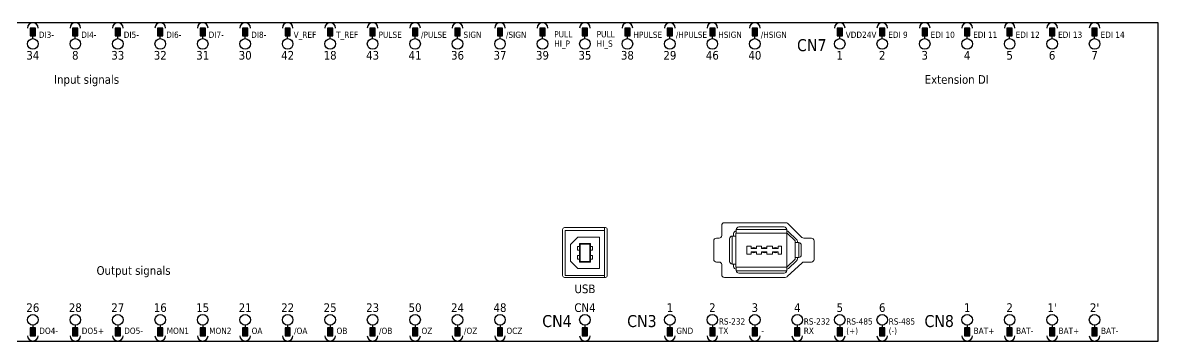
# Model space of a CAD drawing. Header units: millimetres. Extents: x 10 to 408, y 124 to 188.
# Drawn here: x 194.1 to 408, y 128 to 188 of the extents above; entities that cross this region are included whole.
import ezdxf
from ezdxf.enums import TextEntityAlignment as Align

# ---------------------------------------------------------------- set-up
doc = ezdxf.new("R2010")
doc.units = ezdxf.units.MM
for name, color, linetype, lineweight in [('EPLAN_Graphic', 240, 'Continuous', 50), ('EPLAN_Property', 1, 'Continuous', 25), ('EPLAN_Symbol', 7, 'Continuous', 25)]:
    doc.layers.add(name, color=color, linetype=linetype, lineweight=lineweight)
doc.styles.add('Tahoma', font='')
doc.styles.get('Tahoma').set_extended_font_data('Tahoma')

# ---------------------------------------------------------------- blocks, each defined once
blk = doc.blocks.new('EPLSYM_LibrarySPECIAL_Symbol0_Variant0_Placement1')
at = {"layer": 'EPLAN_Symbol', "ltscale": 4}
blk.add_lwpolyline([(0, -60), (392, -60), (392, 0), (0, 0)], close=True, dxfattribs=at)
at = {"layer": 'EPLAN_Property', "style": 'Tahoma'}
for tag, height, p in [('DT_Name', 2.2575, (-1.5, -0.9515)), ('Technical_Data', 1.6254, (-1.5, -4.57508)), ('Supplementary_Field', 1.6254, (-1.5, -7.27508)), ('Function_Text', 1.6254, (-1.5, -9.97508)), ('Label_Text', 1.6254, (-1.5, -12.67508)), ('Mounting_Location', 1.6254, (-1.5, -15.37508))]:
    blk.add_attdef(tag, text='', height=height, dxfattribs=at).set_placement(p, align=Align.TOP_RIGHT)
blk = doc.blocks.new('EPLSYM_LibrarySPECIAL_Symbol408_Variant2_Placement1')
at = {"layer": 'EPLAN_Symbol', "ltscale": 4}
blk.add_hatch(color=256, dxfattribs=at).paths.add_polyline_path([(-0.5, -3), (0.5, -3), (0.5, -1.5), (-0.5, -1.5)], flags=0)
blk.add_line((0, -1), (0, -1.5), dxfattribs=at)
blk.add_lwpolyline([(-0.5, -3), (0.5, -3), (0.5, -1.5), (-0.5, -1.5)], close=True, dxfattribs=at)
blk.add_circle((0, 0), 1, dxfattribs=at)
blk.add_arc((0, -3), 1, 180, 0, dxfattribs=at)
at = {"layer": 'EPLAN_Property', "style": 'Tahoma'}
blk.add_attdef('Connection_Name', text='', height=1.63, dxfattribs=at).set_placement((0, 1), align=Align.BOTTOM_CENTER)
blk.add_attdef('Connection_Description', text='', height=1.17, dxfattribs=at).set_placement((2.3, -3.5), align=Align.BOTTOM_LEFT)
blk = doc.blocks.new('EPLSYM_LibrarySPECIAL_Symbol408_Variant0_Placement1')
at = {"layer": 'EPLAN_Symbol', "ltscale": 4}
blk.add_hatch(color=256, dxfattribs=at).paths.add_polyline_path([(-0.5, 1.5), (0.5, 1.5), (0.5, 3), (-0.5, 3)], flags=0)
blk.add_line((0, 1), (0, 1.5), dxfattribs=at)
blk.add_lwpolyline([(-0.5, 1.5), (0.5, 1.5), (0.5, 3), (-0.5, 3)], close=True, dxfattribs=at)
blk.add_circle((0, 0), 1, dxfattribs=at)
blk.add_arc((0, 3), 1, 0, 180, dxfattribs=at)
at = {"layer": 'EPLAN_Property', "style": 'Tahoma'}
blk.add_attdef('Connection_Description', text='', height=1.1739, dxfattribs=at).set_placement((2.3, 3.26522), align=Align.TOP_LEFT)
blk.add_attdef('Connection_Name', text='', height=1.6254, dxfattribs=at).set_placement((0, -1.32508), align=Align.TOP_CENTER)

msp = doc.modelspace()

# ---------------------------------------------------------------- linework, layer by layer
at = {"layer": 'EPLAN_Graphic', "linetype": 'Continuous', "lineweight": 0, "ltscale": 2.215026}
for p, q in [((325.76, 149.8), (325.76, 147.9)), ((337.84, 150.3), (326.26, 150.3)), ((340.88, 147.54), (338.19, 150.16)), ((295.8, 149.03), (295.8, 140.35)), ((303.85, 149.38), (296.15, 149.38)), ((296.29, 148.85), (303.71, 148.85)), ((296.29, 148.85), (296.29, 140.38)), ((303.71, 149.38), (303.71, 140)), ((304.2, 140.35), (304.2, 149.03)), ((327.71, 147.78), (327.71, 142.52)), ((328.41, 147.78), (327.76, 147.78)), ((328.01, 148.25), (328.01, 147.78)), ((328.41, 148.25), (328.41, 142.05)), ((328.51, 149.05), (338, 149.05)), ((328.51, 148.35), (328.51, 149)), ((338, 148.35), (328.51, 148.35)), ((329.01, 149.5), (337.5, 149.5)), ((338, 141.3), (338, 149)), ((339.58, 146.86), (338.07, 148.32)), ((339.86, 147.15), (338.35, 148.61)), ((297.28, 146.18), (298.68, 147.58)), ((297.28, 146.18), (297.28, 143.06)), ((298.95, 145.81), (298.6, 145.81)), ((298.6, 145.81), (298.6, 145.11)), ((302.72, 147.58), (298.68, 147.58)), ((301.05, 146.37), (298.95, 146.37)), ((298.95, 146.37), (299.07, 146.25)), ((298.95, 142.87), (298.95, 146.37)), ((300.93, 146.25), (299.07, 146.25)), ((299.07, 146.25), (299.07, 142.99)), ((301.05, 146.37), (300.93, 146.25)), ((300.93, 142.99), (300.93, 146.25)), ((301.05, 142.87), (301.05, 146.37)), ((301.4, 145.81), (301.05, 145.81)), ((301.4, 145.11), (301.4, 145.81)), ((302.72, 141.66), (302.72, 147.58)), ((324.26, 146.9), (324.26, 143.4)), ((325.26, 147.4), (324.76, 147.4)), ((327.26, 147.28), (327.26, 143.02)), ((331.31, 145.9), (330.51, 145.9)), ((330.51, 145.9), (330.51, 144.4)), ((331.31, 145.9), (331.31, 145.47)), ((331.31, 145.47), (332.33, 145.47)), ((333.27, 145.9), (332.33, 145.9)), ((332.33, 145.9), (332.33, 145.47)), ((333.27, 145.9), (333.27, 145.47)), ((333.27, 145.47), (334.29, 145.47)), ((335.36, 145.9), (334.29, 145.9)), ((334.29, 145.9), (334.29, 145.47)), ((335.36, 145.9), (335.36, 145.47)), ((335.36, 145.47), (336.38, 145.47)), ((337.01, 145.9), (336.38, 145.9)), ((336.38, 145.9), (336.38, 145.47)), ((337.01, 144.4), (337.01, 145.9)), ((339.61, 143.51), (339.61, 146.79)), ((339.61, 146.55), (340.26, 146.55)), ((340.01, 146.55), (340.01, 146.79)), ((340.31, 143.75), (340.31, 146.55)), ((340.76, 144.25), (340.76, 146.05)), ((341.23, 147.4), (342.66, 147.4)), ((343.16, 143.4), (343.16, 146.9)), ((298.6, 145.11), (298.95, 145.11)), ((298.95, 144.13), (298.6, 144.13)), ((298.6, 144.13), (298.6, 143.43)), ((298.6, 143.43), (298.95, 143.43)), ((301.05, 145.11), (301.4, 145.11)), ((301.4, 144.13), (301.05, 144.13)), ((301.05, 143.43), (301.4, 143.43)), ((301.4, 143.43), (301.4, 144.13)), ((330.51, 144.4), (331.31, 144.4)), ((332.33, 144.83), (331.31, 144.83)), ((331.31, 144.4), (331.31, 144.83)), ((332.33, 144.4), (332.33, 144.83)), ((332.33, 144.4), (333.27, 144.4)), ((334.29, 144.83), (333.27, 144.83)), ((333.27, 144.4), (333.27, 144.83)), ((334.29, 144.4), (334.29, 144.83)), ((334.29, 144.4), (335.36, 144.4)), ((336.38, 144.83), (335.36, 144.83)), ((335.36, 144.4), (335.36, 144.83)), ((336.38, 144.4), (336.38, 144.83)), ((336.38, 144.4), (337.01, 144.4)), ((338.07, 141.98), (339.58, 143.44)), ((339.61, 143.75), (340.26, 143.75)), ((340.01, 143.51), (340.01, 143.75)), ((298.68, 141.66), (297.28, 143.06)), ((298.68, 141.66), (302.72, 141.66)), ((298.95, 142.87), (299.07, 142.99)), ((298.95, 142.87), (301.05, 142.87)), ((299.07, 142.99), (300.93, 142.99)), ((301.05, 142.87), (300.93, 142.99)), ((324.76, 142.9), (325.26, 142.9)), ((325.76, 142.4), (325.76, 140.5)), ((328.41, 142.52), (327.76, 142.52)), ((328.01, 142.52), (328.01, 142.05)), ((338, 141.95), (328.51, 141.95)), ((328.51, 141.3), (328.51, 141.95)), ((328.51, 141.25), (338, 141.25)), ((338.09, 140.14), (340.89, 142.76)), ((338.35, 141.69), (339.86, 143.15)), ((342.66, 142.9), (341.23, 142.9)), ((296.15, 140), (303.85, 140)), ((296.29, 140.38), (303.71, 140.38)), ((326.26, 140), (337.74, 140)), ((329.01, 140.8), (337.5, 140.8))]:
    msp.add_line(p, q, dxfattribs=at)
for centre, radius, start, end in [((326.26, 149.8), 0.5, 90, 180), ((337.84, 149.8), 0.5, 45.8069, 90), ((296.15, 149.03), 0.35, 90, 180), ((303.85, 149.03), 0.35, 0, 90), ((325.26, 147.9), 0.5, 270, 0), ((327.76, 147.28), 0.5, 90, 180), ((328.51, 148.25), 0.5, 90, 180), ((328.51, 148.25), 0.1, 90, 180), ((329.01, 149), 0.5, 90, 180), ((337.5, 149), 0.5, 0, 90), ((338, 148.25), 0.5, 45.8069, 90), ((338, 148.25), 0.1, 45.8069, 90), ((324.76, 146.9), 0.5, 90, 180), ((331.82, 144.83), 0.815, 51.1108, 128.8892), ((333.78, 144.83), 0.815, 51.1108, 128.8892), ((335.87, 144.83), 0.815, 51.1108, 128.8892), ((339.51, 146.79), 0.1, 0, 45.8069), ((339.51, 146.79), 0.5, 0, 45.8069), ((340.26, 146.05), 0.5, 0, 90), ((341.23, 147.9), 0.5, 225.8069, 270), ((342.66, 146.9), 0.5, 0, 90), ((324.76, 143.4), 0.5, 180, 270), ((331.82, 145.47), 0.815, 231.1108, 308.8892), ((333.78, 145.47), 0.815, 231.1108, 308.8892), ((335.87, 145.47), 0.815, 231.1108, 308.8892), ((339.51, 143.51), 0.1, 314.1931, 0), ((339.51, 143.51), 0.5, 314.1931, 0), ((340.26, 144.25), 0.5, 270, 0), ((342.66, 143.4), 0.5, 270, 0), ((325.26, 142.4), 0.5, 0, 90), ((327.76, 143.02), 0.5, 180, 270), ((328.51, 142.05), 0.5, 180, 270), ((328.51, 142.05), 0.1, 180, 270), ((329.01, 141.3), 0.5, 180, 270), ((337.5, 141.3), 0.5, 270, 0), ((338, 142.05), 0.1, 270, 314.1931), ((338, 142.05), 0.5, 270, 314.1931), ((341.23, 142.4), 0.5, 90, 133.1931), ((296.15, 140.35), 0.35, 180, 270), ((303.85, 140.35), 0.35, 270, 0), ((326.26, 140.5), 0.5, 180, 270), ((337.74, 140.5), 0.5, 270, 313.1931)]:
    msp.add_arc(centre, radius, start, end, dxfattribs=at)

# ---------------------------------------------------------------- block references
ref = msp.add_blockref('EPLSYM_LibrarySPECIAL_Symbol0_Variant0_Placement1', (16, 188))
ref.add_attrib('DT_Name', '-U1', dxfattribs={"layer": 'EPLAN_Property', "height": 2.257, "style": 'Tahoma'}).set_placement((14.5, 187.05), align=Align.TOP_RIGHT)
ref = msp.add_blockref('EPLSYM_LibrarySPECIAL_Symbol408_Variant0_Placement1', (196, 184))
ref.add_attrib('Connection_Description', 'DI3-', dxfattribs={"layer": 'EPLAN_Property', "height": 1.174, "style": 'Tahoma'}).set_placement((197.12, 186.32), align=Align.TOP_LEFT)
ref.add_attrib('Connection_Name', '34', dxfattribs={"layer": 'EPLAN_Property', "height": 1.625, "style": 'Tahoma'}).set_placement((196, 182.67), align=Align.TOP_CENTER)
ref = msp.add_blockref('EPLSYM_LibrarySPECIAL_Symbol408_Variant0_Placement1', (204, 184))
ref.add_attrib('Connection_Description', 'DI4-', dxfattribs={"layer": 'EPLAN_Property', "height": 1.174, "style": 'Tahoma'}).set_placement((205.12, 186.32), align=Align.TOP_LEFT)
ref.add_attrib('Connection_Name', '8', dxfattribs={"layer": 'EPLAN_Property', "height": 1.63, "style": 'Tahoma'}).set_placement((204, 182.67), align=Align.TOP_CENTER)
ref = msp.add_blockref('EPLSYM_LibrarySPECIAL_Symbol408_Variant0_Placement1', (212, 184))
ref.add_attrib('Connection_Description', 'DI5-', dxfattribs={"layer": 'EPLAN_Property', "height": 1.174, "style": 'Tahoma'}).set_placement((213.12, 186.32), align=Align.TOP_LEFT)
ref.add_attrib('Connection_Name', '33', dxfattribs={"layer": 'EPLAN_Property', "height": 1.625, "style": 'Tahoma'}).set_placement((212, 182.67), align=Align.TOP_CENTER)
ref = msp.add_blockref('EPLSYM_LibrarySPECIAL_Symbol408_Variant0_Placement1', (220, 184))
ref.add_attrib('Connection_Description', 'DI6-', dxfattribs={"layer": 'EPLAN_Property', "height": 1.174, "style": 'Tahoma'}).set_placement((221.12, 186.32), align=Align.TOP_LEFT)
ref.add_attrib('Connection_Name', '32', dxfattribs={"layer": 'EPLAN_Property', "height": 1.625, "style": 'Tahoma'}).set_placement((220, 182.67), align=Align.TOP_CENTER)
ref = msp.add_blockref('EPLSYM_LibrarySPECIAL_Symbol408_Variant0_Placement1', (228, 184))
ref.add_attrib('Connection_Description', 'DI7-', dxfattribs={"layer": 'EPLAN_Property', "height": 1.174, "style": 'Tahoma'}).set_placement((229.12, 186.32), align=Align.TOP_LEFT)
ref.add_attrib('Connection_Name', '31', dxfattribs={"layer": 'EPLAN_Property', "height": 1.625, "style": 'Tahoma'}).set_placement((228, 182.67), align=Align.TOP_CENTER)
ref = msp.add_blockref('EPLSYM_LibrarySPECIAL_Symbol408_Variant0_Placement1', (236, 184))
ref.add_attrib('Connection_Description', 'DI8-', dxfattribs={"layer": 'EPLAN_Property', "height": 1.174, "style": 'Tahoma'}).set_placement((237.12, 186.32), align=Align.TOP_LEFT)
ref.add_attrib('Connection_Name', '30', dxfattribs={"layer": 'EPLAN_Property', "height": 1.625, "style": 'Tahoma'}).set_placement((236, 182.67), align=Align.TOP_CENTER)
ref = msp.add_blockref('EPLSYM_LibrarySPECIAL_Symbol408_Variant0_Placement1', (244, 184))
ref.add_attrib('Connection_Description', 'V_REF', dxfattribs={"layer": 'EPLAN_Property', "height": 1.174, "style": 'Tahoma'}).set_placement((245.12, 186.32), align=Align.TOP_LEFT)
ref.add_attrib('Connection_Name', '42', dxfattribs={"layer": 'EPLAN_Property', "height": 1.625, "style": 'Tahoma'}).set_placement((244, 182.67), align=Align.TOP_CENTER)
ref = msp.add_blockref('EPLSYM_LibrarySPECIAL_Symbol408_Variant0_Placement1', (252, 184))
ref.add_attrib('Connection_Description', 'T_REF', dxfattribs={"layer": 'EPLAN_Property', "height": 1.174, "style": 'Tahoma'}).set_placement((253.12, 186.32), align=Align.TOP_LEFT)
ref.add_attrib('Connection_Name', '18', dxfattribs={"layer": 'EPLAN_Property', "height": 1.625, "style": 'Tahoma'}).set_placement((252, 182.67), align=Align.TOP_CENTER)
ref = msp.add_blockref('EPLSYM_LibrarySPECIAL_Symbol408_Variant0_Placement1', (260, 184))
ref.add_attrib('Connection_Description', 'PULSE', dxfattribs={"layer": 'EPLAN_Property', "height": 1.174, "style": 'Tahoma'}).set_placement((261.12, 186.32), align=Align.TOP_LEFT)
ref.add_attrib('Connection_Name', '43', dxfattribs={"layer": 'EPLAN_Property', "height": 1.625, "style": 'Tahoma'}).set_placement((260, 182.67), align=Align.TOP_CENTER)
ref = msp.add_blockref('EPLSYM_LibrarySPECIAL_Symbol408_Variant0_Placement1', (268, 184))
ref.add_attrib('Connection_Description', '/PULSE', dxfattribs={"layer": 'EPLAN_Property', "height": 1.174, "style": 'Tahoma'}).set_placement((269.12, 186.32), align=Align.TOP_LEFT)
ref.add_attrib('Connection_Name', '41', dxfattribs={"layer": 'EPLAN_Property', "height": 1.625, "style": 'Tahoma'}).set_placement((268, 182.67), align=Align.TOP_CENTER)
ref = msp.add_blockref('EPLSYM_LibrarySPECIAL_Symbol408_Variant0_Placement1', (276, 184))
ref.add_attrib('Connection_Description', 'SIGN', dxfattribs={"layer": 'EPLAN_Property', "height": 1.174, "style": 'Tahoma'}).set_placement((277.12, 186.32), align=Align.TOP_LEFT)
ref.add_attrib('Connection_Name', '36', dxfattribs={"layer": 'EPLAN_Property', "height": 1.625, "style": 'Tahoma'}).set_placement((276, 182.67), align=Align.TOP_CENTER)
ref = msp.add_blockref('EPLSYM_LibrarySPECIAL_Symbol408_Variant0_Placement1', (284, 184))
ref.add_attrib('Connection_Description', '/SIGN', dxfattribs={"layer": 'EPLAN_Property', "height": 1.174, "style": 'Tahoma'}).set_placement((285.12, 186.32), align=Align.TOP_LEFT)
ref.add_attrib('Connection_Name', '37', dxfattribs={"layer": 'EPLAN_Property', "height": 1.625, "style": 'Tahoma'}).set_placement((284, 182.67), align=Align.TOP_CENTER)
ref = msp.add_blockref('EPLSYM_LibrarySPECIAL_Symbol408_Variant0_Placement1', (292, 184))
ref.add_attrib('Connection_Description', 'PULL', dxfattribs={"layer": 'EPLAN_Property', "height": 1.174, "style": 'Tahoma'}).set_placement((294.21, 186.41), align=Align.TOP_LEFT)
ref.add_attrib('Connection_Description/1', 'HI_P', dxfattribs={"layer": 'EPLAN_Property', "height": 1.174, "style": 'Tahoma'}).set_placement((294.21, 184.65), align=Align.TOP_LEFT)
ref.add_attrib('Connection_Name', '39', dxfattribs={"layer": 'EPLAN_Property', "height": 1.625, "style": 'Tahoma'}).set_placement((292, 182.67), align=Align.TOP_CENTER)
ref = msp.add_blockref('EPLSYM_LibrarySPECIAL_Symbol408_Variant0_Placement1', (300, 184))
ref.add_attrib('Connection_Description', 'PULL', dxfattribs={"layer": 'EPLAN_Property', "height": 1.174, "style": 'Tahoma'}).set_placement((302.21, 186.41), align=Align.TOP_LEFT)
ref.add_attrib('Connection_Description/1', 'HI_S', dxfattribs={"layer": 'EPLAN_Property', "height": 1.174, "style": 'Tahoma'}).set_placement((302.21, 184.65), align=Align.TOP_LEFT)
ref.add_attrib('Connection_Name', '35', dxfattribs={"layer": 'EPLAN_Property', "height": 1.625, "style": 'Tahoma'}).set_placement((300, 182.67), align=Align.TOP_CENTER)
ref = msp.add_blockref('EPLSYM_LibrarySPECIAL_Symbol408_Variant0_Placement1', (308, 184))
ref.add_attrib('Connection_Description', 'HPULSE', dxfattribs={"layer": 'EPLAN_Property', "height": 1.174, "style": 'Tahoma'}).set_placement((309.12, 186.32), align=Align.TOP_LEFT)
ref.add_attrib('Connection_Name', '38', dxfattribs={"layer": 'EPLAN_Property', "height": 1.625, "style": 'Tahoma'}).set_placement((308, 182.67), align=Align.TOP_CENTER)
ref = msp.add_blockref('EPLSYM_LibrarySPECIAL_Symbol408_Variant0_Placement1', (316, 184))
ref.add_attrib('Connection_Description', '/HPULSE', dxfattribs={"layer": 'EPLAN_Property', "height": 1.174, "style": 'Tahoma'}).set_placement((317.12, 186.32), align=Align.TOP_LEFT)
ref.add_attrib('Connection_Name', '29', dxfattribs={"layer": 'EPLAN_Property', "height": 1.625, "style": 'Tahoma'}).set_placement((316, 182.67), align=Align.TOP_CENTER)
ref = msp.add_blockref('EPLSYM_LibrarySPECIAL_Symbol408_Variant0_Placement1', (324, 184))
ref.add_attrib('Connection_Description', 'HSIGN', dxfattribs={"layer": 'EPLAN_Property', "height": 1.174, "style": 'Tahoma'}).set_placement((325.12, 186.32), align=Align.TOP_LEFT)
ref.add_attrib('Connection_Name', '46', dxfattribs={"layer": 'EPLAN_Property', "height": 1.625, "style": 'Tahoma'}).set_placement((324, 182.67), align=Align.TOP_CENTER)
ref = msp.add_blockref('EPLSYM_LibrarySPECIAL_Symbol408_Variant0_Placement1', (332, 184))
ref.add_attrib('Connection_Description', '/HSIGN', dxfattribs={"layer": 'EPLAN_Property', "height": 1.174, "style": 'Tahoma'}).set_placement((333.12, 186.32), align=Align.TOP_LEFT)
ref.add_attrib('Connection_Name', '40', dxfattribs={"layer": 'EPLAN_Property', "height": 1.625, "style": 'Tahoma'}).set_placement((332, 182.67), align=Align.TOP_CENTER)
ref = msp.add_blockref('EPLSYM_LibrarySPECIAL_Symbol408_Variant0_Placement1', (348, 184))
ref.add_attrib('Connection_Description', 'VDD24V', dxfattribs={"layer": 'EPLAN_Property', "height": 1.174, "style": 'Tahoma'}).set_placement((349.12, 186.32), align=Align.TOP_LEFT)
ref.add_attrib('Connection_Name', '1', dxfattribs={"layer": 'EPLAN_Property', "height": 1.63, "style": 'Tahoma'}).set_placement((348, 182.67), align=Align.TOP_CENTER)
ref.add_attrib('Plug_Name', 'CN7', dxfattribs={"layer": 'EPLAN_Property', "height": 2.257, "style": 'Tahoma'}).set_placement((345.5, 183.77), align=Align.MIDDLE_RIGHT)
ref = msp.add_blockref('EPLSYM_LibrarySPECIAL_Symbol408_Variant0_Placement1', (356, 184))
ref.add_attrib('Connection_Description', 'EDI 9', dxfattribs={"layer": 'EPLAN_Property', "height": 1.174, "style": 'Tahoma'}).set_placement((357.12, 186.32), align=Align.TOP_LEFT)
ref.add_attrib('Connection_Name', '2', dxfattribs={"layer": 'EPLAN_Property', "height": 1.63, "style": 'Tahoma'}).set_placement((356, 182.67), align=Align.TOP_CENTER)
ref = msp.add_blockref('EPLSYM_LibrarySPECIAL_Symbol408_Variant0_Placement1', (364, 184))
ref.add_attrib('Connection_Description', 'EDI 10', dxfattribs={"layer": 'EPLAN_Property', "height": 1.174, "style": 'Tahoma'}).set_placement((365.12, 186.32), align=Align.TOP_LEFT)
ref.add_attrib('Connection_Name', '3', dxfattribs={"layer": 'EPLAN_Property', "height": 1.63, "style": 'Tahoma'}).set_placement((364, 182.67), align=Align.TOP_CENTER)
ref = msp.add_blockref('EPLSYM_LibrarySPECIAL_Symbol408_Variant0_Placement1', (372, 184))
ref.add_attrib('Connection_Description', 'EDI 11', dxfattribs={"layer": 'EPLAN_Property', "height": 1.174, "style": 'Tahoma'}).set_placement((373.12, 186.32), align=Align.TOP_LEFT)
ref.add_attrib('Connection_Name', '4', dxfattribs={"layer": 'EPLAN_Property', "height": 1.63, "style": 'Tahoma'}).set_placement((372, 182.67), align=Align.TOP_CENTER)
ref = msp.add_blockref('EPLSYM_LibrarySPECIAL_Symbol408_Variant0_Placement1', (380, 184))
ref.add_attrib('Connection_Description', 'EDI 12', dxfattribs={"layer": 'EPLAN_Property', "height": 1.174, "style": 'Tahoma'}).set_placement((381.12, 186.32), align=Align.TOP_LEFT)
ref.add_attrib('Connection_Name', '5', dxfattribs={"layer": 'EPLAN_Property', "height": 1.63, "style": 'Tahoma'}).set_placement((380, 182.67), align=Align.TOP_CENTER)
ref = msp.add_blockref('EPLSYM_LibrarySPECIAL_Symbol408_Variant0_Placement1', (388, 184))
ref.add_attrib('Connection_Description', 'EDI 13', dxfattribs={"layer": 'EPLAN_Property', "height": 1.174, "style": 'Tahoma'}).set_placement((389.12, 186.32), align=Align.TOP_LEFT)
ref.add_attrib('Connection_Name', '6', dxfattribs={"layer": 'EPLAN_Property', "height": 1.63, "style": 'Tahoma'}).set_placement((388, 182.67), align=Align.TOP_CENTER)
ref = msp.add_blockref('EPLSYM_LibrarySPECIAL_Symbol408_Variant0_Placement1', (396, 184))
ref.add_attrib('Connection_Description', 'EDI 14', dxfattribs={"layer": 'EPLAN_Property', "height": 1.174, "style": 'Tahoma'}).set_placement((397.12, 186.32), align=Align.TOP_LEFT)
ref.add_attrib('Connection_Name', '7', dxfattribs={"layer": 'EPLAN_Property', "height": 1.63, "style": 'Tahoma'}).set_placement((396, 182.67), align=Align.TOP_CENTER)
ref = msp.add_blockref('EPLSYM_LibrarySPECIAL_Symbol408_Variant2_Placement1', (196, 132))
ref.add_attrib('Connection_Description', 'DO4-', dxfattribs={"layer": 'EPLAN_Property', "height": 1.174, "style": 'Tahoma'}).set_placement((197.21, 129), align=Align.BOTTOM_LEFT)
ref.add_attrib('Connection_Name', '26', dxfattribs={"layer": 'EPLAN_Property', "height": 1.625, "style": 'Tahoma'}).set_placement((196, 133), align=Align.BOTTOM_CENTER)
ref = msp.add_blockref('EPLSYM_LibrarySPECIAL_Symbol408_Variant2_Placement1', (204, 132))
ref.add_attrib('Connection_Description', 'DO5+', dxfattribs={"layer": 'EPLAN_Property', "height": 1.174, "style": 'Tahoma'}).set_placement((205.21, 129), align=Align.BOTTOM_LEFT)
ref.add_attrib('Connection_Name', '28', dxfattribs={"layer": 'EPLAN_Property', "height": 1.625, "style": 'Tahoma'}).set_placement((204, 133), align=Align.BOTTOM_CENTER)
ref = msp.add_blockref('EPLSYM_LibrarySPECIAL_Symbol408_Variant2_Placement1', (212, 132))
ref.add_attrib('Connection_Description', 'DO5-', dxfattribs={"layer": 'EPLAN_Property', "height": 1.174, "style": 'Tahoma'}).set_placement((213.21, 129), align=Align.BOTTOM_LEFT)
ref.add_attrib('Connection_Name', '27', dxfattribs={"layer": 'EPLAN_Property', "height": 1.625, "style": 'Tahoma'}).set_placement((212, 133), align=Align.BOTTOM_CENTER)
ref = msp.add_blockref('EPLSYM_LibrarySPECIAL_Symbol408_Variant2_Placement1', (220, 132))
ref.add_attrib('Connection_Description', 'MON1', dxfattribs={"layer": 'EPLAN_Property', "height": 1.174, "style": 'Tahoma'}).set_placement((221.21, 129), align=Align.BOTTOM_LEFT)
ref.add_attrib('Connection_Name', '16', dxfattribs={"layer": 'EPLAN_Property', "height": 1.625, "style": 'Tahoma'}).set_placement((220, 133), align=Align.BOTTOM_CENTER)
ref = msp.add_blockref('EPLSYM_LibrarySPECIAL_Symbol408_Variant2_Placement1', (228, 132))
ref.add_attrib('Connection_Description', 'MON2', dxfattribs={"layer": 'EPLAN_Property', "height": 1.174, "style": 'Tahoma'}).set_placement((229.21, 129), align=Align.BOTTOM_LEFT)
ref.add_attrib('Connection_Name', '15', dxfattribs={"layer": 'EPLAN_Property', "height": 1.625, "style": 'Tahoma'}).set_placement((228, 133), align=Align.BOTTOM_CENTER)
ref = msp.add_blockref('EPLSYM_LibrarySPECIAL_Symbol408_Variant2_Placement1', (236, 132))
ref.add_attrib('Connection_Description', 'OA', dxfattribs={"layer": 'EPLAN_Property', "height": 1.174, "style": 'Tahoma'}).set_placement((237.21, 129), align=Align.BOTTOM_LEFT)
ref.add_attrib('Connection_Name', '21', dxfattribs={"layer": 'EPLAN_Property', "height": 1.625, "style": 'Tahoma'}).set_placement((236, 133), align=Align.BOTTOM_CENTER)
ref = msp.add_blockref('EPLSYM_LibrarySPECIAL_Symbol408_Variant2_Placement1', (244, 132))
ref.add_attrib('Connection_Description', '/OA', dxfattribs={"layer": 'EPLAN_Property', "height": 1.174, "style": 'Tahoma'}).set_placement((245.21, 129), align=Align.BOTTOM_LEFT)
ref.add_attrib('Connection_Name', '22', dxfattribs={"layer": 'EPLAN_Property', "height": 1.625, "style": 'Tahoma'}).set_placement((244, 133), align=Align.BOTTOM_CENTER)
ref = msp.add_blockref('EPLSYM_LibrarySPECIAL_Symbol408_Variant2_Placement1', (252, 132))
ref.add_attrib('Connection_Description', 'OB', dxfattribs={"layer": 'EPLAN_Property', "height": 1.174, "style": 'Tahoma'}).set_placement((253.21, 129), align=Align.BOTTOM_LEFT)
ref.add_attrib('Connection_Name', '25', dxfattribs={"layer": 'EPLAN_Property', "height": 1.625, "style": 'Tahoma'}).set_placement((252, 133), align=Align.BOTTOM_CENTER)
ref = msp.add_blockref('EPLSYM_LibrarySPECIAL_Symbol408_Variant2_Placement1', (260, 132))
ref.add_attrib('Connection_Description', '/OB', dxfattribs={"layer": 'EPLAN_Property', "height": 1.174, "style": 'Tahoma'}).set_placement((261.21, 129), align=Align.BOTTOM_LEFT)
ref.add_attrib('Connection_Name', '23', dxfattribs={"layer": 'EPLAN_Property', "height": 1.625, "style": 'Tahoma'}).set_placement((260, 133), align=Align.BOTTOM_CENTER)
ref = msp.add_blockref('EPLSYM_LibrarySPECIAL_Symbol408_Variant2_Placement1', (268, 132))
ref.add_attrib('Connection_Description', 'OZ', dxfattribs={"layer": 'EPLAN_Property', "height": 1.174, "style": 'Tahoma'}).set_placement((269.21, 129), align=Align.BOTTOM_LEFT)
ref.add_attrib('Connection_Name', '50', dxfattribs={"layer": 'EPLAN_Property', "height": 1.625, "style": 'Tahoma'}).set_placement((268, 133), align=Align.BOTTOM_CENTER)
ref = msp.add_blockref('EPLSYM_LibrarySPECIAL_Symbol408_Variant2_Placement1', (276, 132))
ref.add_attrib('Connection_Description', '/OZ', dxfattribs={"layer": 'EPLAN_Property', "height": 1.174, "style": 'Tahoma'}).set_placement((277.21, 129), align=Align.BOTTOM_LEFT)
ref.add_attrib('Connection_Name', '24', dxfattribs={"layer": 'EPLAN_Property', "height": 1.625, "style": 'Tahoma'}).set_placement((276, 133), align=Align.BOTTOM_CENTER)
ref = msp.add_blockref('EPLSYM_LibrarySPECIAL_Symbol408_Variant2_Placement1', (284, 132))
ref.add_attrib('Connection_Description', 'OCZ', dxfattribs={"layer": 'EPLAN_Property', "height": 1.174, "style": 'Tahoma'}).set_placement((285.21, 129), align=Align.BOTTOM_LEFT)
ref.add_attrib('Connection_Name', '48', dxfattribs={"layer": 'EPLAN_Property', "height": 1.625, "style": 'Tahoma'}).set_placement((284, 133), align=Align.BOTTOM_CENTER)
ref = msp.add_blockref('EPLSYM_LibrarySPECIAL_Symbol408_Variant2_Placement1', (300, 132))
ref.add_attrib('Connection_Name', 'CN4', dxfattribs={"layer": 'EPLAN_Property', "height": 1.625, "style": 'Tahoma'}).set_placement((300, 133), align=Align.BOTTOM_CENTER)
ref.add_attrib('Plug_Name', 'CN4', dxfattribs={"layer": 'EPLAN_Property', "height": 2.257, "style": 'Tahoma'}).set_placement((297.5, 131.77), align=Align.MIDDLE_RIGHT)
ref = msp.add_blockref('EPLSYM_LibrarySPECIAL_Symbol408_Variant2_Placement1', (316, 132))
ref.add_attrib('Connection_Description', 'GND', dxfattribs={"layer": 'EPLAN_Property', "height": 1.174, "style": 'Tahoma'}).set_placement((317.21, 129), align=Align.BOTTOM_LEFT)
ref.add_attrib('Connection_Name', '1', dxfattribs={"layer": 'EPLAN_Property', "height": 1.63, "style": 'Tahoma'}).set_placement((316, 133), align=Align.BOTTOM_CENTER)
ref.add_attrib('Plug_Name', 'CN3', dxfattribs={"layer": 'EPLAN_Property', "height": 2.257, "style": 'Tahoma'}).set_placement((313.5, 131.77), align=Align.MIDDLE_RIGHT)
ref = msp.add_blockref('EPLSYM_LibrarySPECIAL_Symbol408_Variant2_Placement1', (324, 132))
ref.add_attrib('Connection_Description', 'RS-232', dxfattribs={"layer": 'EPLAN_Property', "height": 1.174, "style": 'Tahoma'}).set_placement((325.21, 130.76), align=Align.BOTTOM_LEFT)
ref.add_attrib('Connection_Description/1', 'TX', dxfattribs={"layer": 'EPLAN_Property', "height": 1.174, "style": 'Tahoma'}).set_placement((325.21, 129), align=Align.BOTTOM_LEFT)
ref.add_attrib('Connection_Name', '2', dxfattribs={"layer": 'EPLAN_Property', "height": 1.63, "style": 'Tahoma'}).set_placement((324, 133), align=Align.BOTTOM_CENTER)
ref = msp.add_blockref('EPLSYM_LibrarySPECIAL_Symbol408_Variant2_Placement1', (332, 132))
ref.add_attrib('Connection_Description', '-', dxfattribs={"layer": 'EPLAN_Property', "height": 1.17, "style": 'Tahoma'}).set_placement((333.21, 129), align=Align.BOTTOM_LEFT)
ref.add_attrib('Connection_Name', '3', dxfattribs={"layer": 'EPLAN_Property', "height": 1.63, "style": 'Tahoma'}).set_placement((332, 133), align=Align.BOTTOM_CENTER)
ref = msp.add_blockref('EPLSYM_LibrarySPECIAL_Symbol408_Variant2_Placement1', (340, 132))
ref.add_attrib('Connection_Description', 'RS-232', dxfattribs={"layer": 'EPLAN_Property', "height": 1.174, "style": 'Tahoma'}).set_placement((341.21, 130.76), align=Align.BOTTOM_LEFT)
ref.add_attrib('Connection_Description/1', 'RX', dxfattribs={"layer": 'EPLAN_Property', "height": 1.174, "style": 'Tahoma'}).set_placement((341.21, 129), align=Align.BOTTOM_LEFT)
ref.add_attrib('Connection_Name', '4', dxfattribs={"layer": 'EPLAN_Property', "height": 1.63, "style": 'Tahoma'}).set_placement((340, 133), align=Align.BOTTOM_CENTER)
ref = msp.add_blockref('EPLSYM_LibrarySPECIAL_Symbol408_Variant2_Placement1', (348, 132))
ref.add_attrib('Connection_Description', 'RS-485', dxfattribs={"layer": 'EPLAN_Property', "height": 1.174, "style": 'Tahoma'}).set_placement((349.21, 130.76), align=Align.BOTTOM_LEFT)
ref.add_attrib('Connection_Description/1', '(+)', dxfattribs={"layer": 'EPLAN_Property', "height": 1.174, "style": 'Tahoma'}).set_placement((349.21, 129), align=Align.BOTTOM_LEFT)
ref.add_attrib('Connection_Name', '5', dxfattribs={"layer": 'EPLAN_Property', "height": 1.63, "style": 'Tahoma'}).set_placement((348, 133), align=Align.BOTTOM_CENTER)
ref = msp.add_blockref('EPLSYM_LibrarySPECIAL_Symbol408_Variant2_Placement1', (356, 132))
ref.add_attrib('Connection_Description', 'RS-485', dxfattribs={"layer": 'EPLAN_Property', "height": 1.174, "style": 'Tahoma'}).set_placement((357.21, 130.76), align=Align.BOTTOM_LEFT)
ref.add_attrib('Connection_Description/1', '(-)', dxfattribs={"layer": 'EPLAN_Property', "height": 1.174, "style": 'Tahoma'}).set_placement((357.21, 129), align=Align.BOTTOM_LEFT)
ref.add_attrib('Connection_Name', '6', dxfattribs={"layer": 'EPLAN_Property', "height": 1.63, "style": 'Tahoma'}).set_placement((356, 133), align=Align.BOTTOM_CENTER)
ref = msp.add_blockref('EPLSYM_LibrarySPECIAL_Symbol408_Variant2_Placement1', (372, 132))
ref.add_attrib('Connection_Description', 'BAT+', dxfattribs={"layer": 'EPLAN_Property', "height": 1.174, "style": 'Tahoma'}).set_placement((373.21, 129), align=Align.BOTTOM_LEFT)
ref.add_attrib('Connection_Name', '1', dxfattribs={"layer": 'EPLAN_Property', "height": 1.63, "style": 'Tahoma'}).set_placement((372, 133), align=Align.BOTTOM_CENTER)
ref.add_attrib('Plug_Name', 'CN8', dxfattribs={"layer": 'EPLAN_Property', "height": 2.257, "style": 'Tahoma'}).set_placement((369.5, 131.77), align=Align.MIDDLE_RIGHT)
ref = msp.add_blockref('EPLSYM_LibrarySPECIAL_Symbol408_Variant2_Placement1', (380, 132))
ref.add_attrib('Connection_Description', 'BAT-', dxfattribs={"layer": 'EPLAN_Property', "height": 1.174, "style": 'Tahoma'}).set_placement((381.21, 129), align=Align.BOTTOM_LEFT)
ref.add_attrib('Connection_Name', '2', dxfattribs={"layer": 'EPLAN_Property', "height": 1.63, "style": 'Tahoma'}).set_placement((380, 133), align=Align.BOTTOM_CENTER)
ref = msp.add_blockref('EPLSYM_LibrarySPECIAL_Symbol408_Variant2_Placement1', (388, 132))
ref.add_attrib('Connection_Description', 'BAT+', dxfattribs={"layer": 'EPLAN_Property', "height": 1.174, "style": 'Tahoma'}).set_placement((389.21, 129), align=Align.BOTTOM_LEFT)
ref.add_attrib('Connection_Name', "1'", dxfattribs={"layer": 'EPLAN_Property', "height": 1.625, "style": 'Tahoma'}).set_placement((388, 133), align=Align.BOTTOM_CENTER)
ref = msp.add_blockref('EPLSYM_LibrarySPECIAL_Symbol408_Variant2_Placement1', (396, 132))
ref.add_attrib('Connection_Description', 'BAT-', dxfattribs={"layer": 'EPLAN_Property', "height": 1.174, "style": 'Tahoma'}).set_placement((397.21, 129), align=Align.BOTTOM_LEFT)
ref.add_attrib('Connection_Name', "2'", dxfattribs={"layer": 'EPLAN_Property', "height": 1.625, "style": 'Tahoma'}).set_placement((396, 133), align=Align.BOTTOM_CENTER)

# ---------------------------------------------------------------- texts
at = {"layer": 'EPLAN_Graphic', "style": 'Tahoma'}
for s, p in [('Input signals', (200, 176)), ('Extension DI', (364, 176)), ('Output signals', (208, 140))]:
    msp.add_text(s, height=1.6254, dxfattribs=at).set_placement(p, align=Align.BOTTOM_LEFT)
msp.add_text('USB', height=1.625, dxfattribs=at).set_placement((300, 137.84), align=Align.MIDDLE_CENTER)

doc.saveas('drawing.dxf')
